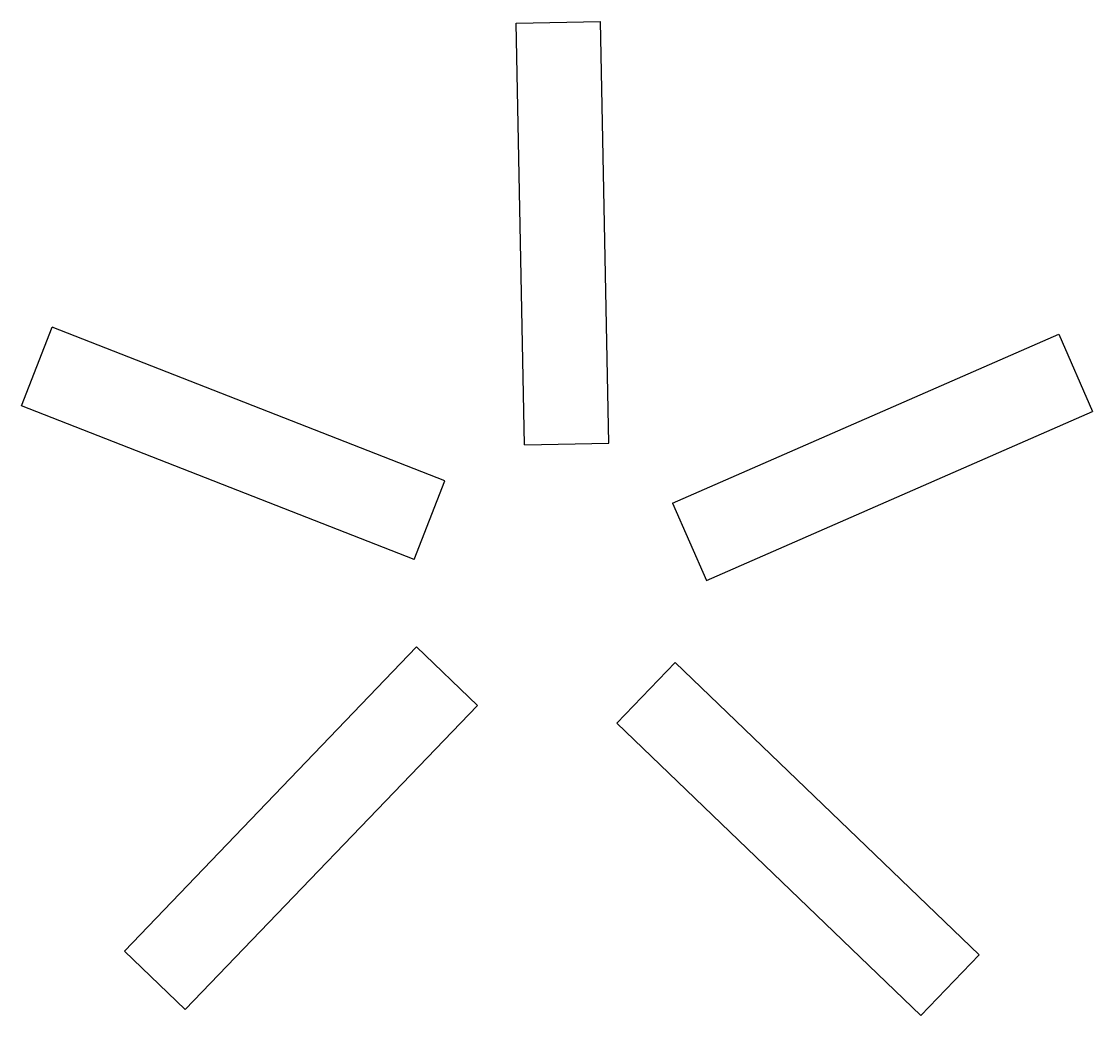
# Model space of a CAD drawing. Extents: x -45 to 88, y -27 to 27.
# Drawn here: x -44.98 to -37.36, y 18.21 to 25.28 of the extents above.
import ezdxf

# ---------------------------------------------------------------- set-up
doc = ezdxf.new("R2010")
doc.units = 0
doc.layers.add('MODELSKETCH_VISIBLE', color=7, linetype='CONTINUOUS')

msp = doc.modelspace()

# ---------------------------------------------------------------- linework, layer by layer
at = {"layer": 'MODELSKETCH_VISIBLE'}
for p, q in [((-41.4632, 25.2713), (-40.8633, 25.2833)), ((-41.4033, 22.2719), (-41.4632, 25.2713)), ((-40.8034, 22.2839), (-40.8633, 25.2833)), ((-44.9842, 22.5503), (-44.7657, 23.1091)), ((-41.9717, 22.0166), (-44.7657, 23.1091)), ((-40.35, 21.8565), (-37.6018, 23.0597)), ((-37.6018, 23.0597), (-37.3612, 22.51)), ((-42.1902, 21.4578), (-44.9842, 22.5503)), ((-40.1094, 21.3069), (-37.3612, 22.51)), ((-41.4033, 22.2719), (-40.8034, 22.2839)), ((-42.1902, 21.4578), (-41.9717, 22.0166)), ((-40.35, 21.8565), (-40.1094, 21.3069)), ((-42.1718, 20.835), (-44.2503, 18.6717)), ((-41.7391, 20.4193), (-42.1718, 20.835)), ((-40.3307, 20.7244), (-40.7464, 20.2918)), ((-40.3307, 20.7244), (-38.1675, 18.6459)), ((-41.7391, 20.4193), (-43.8177, 18.256)), ((-40.7464, 20.2918), (-38.5832, 18.2132)), ((-43.8177, 18.256), (-44.2503, 18.6717)), ((-38.1675, 18.6459), (-38.5832, 18.2132))]:
    msp.add_line(p, q, dxfattribs=at)

doc.saveas('drawing.dxf')
